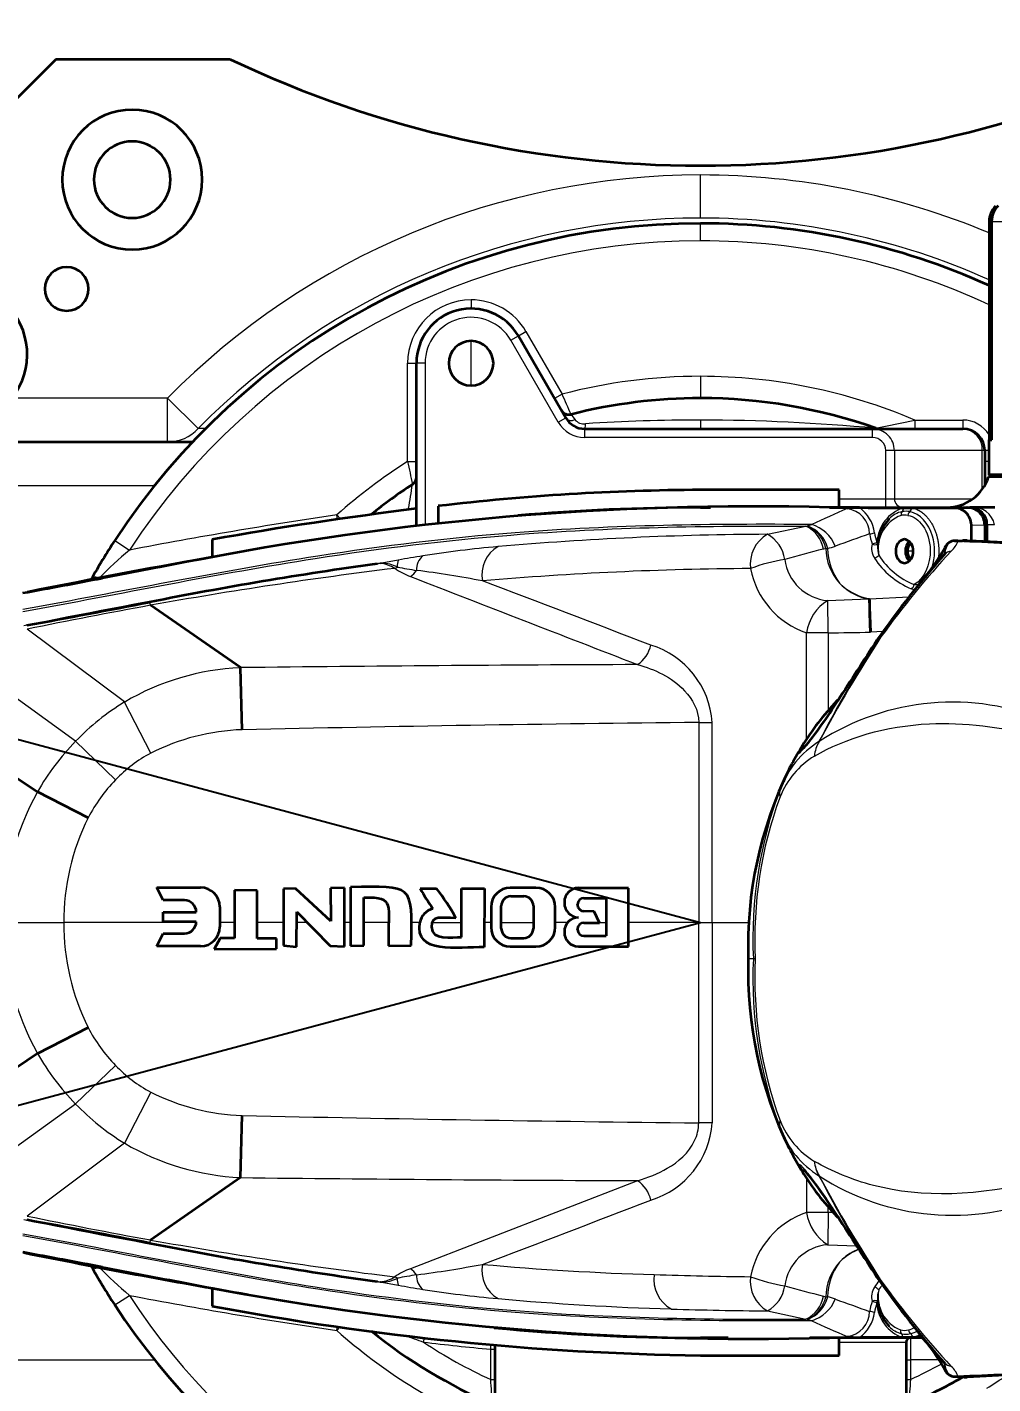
# Model space of a CAD drawing. Header units: millimetres. Extents: x 116 to 5831, y 100 to 4110.
# Drawn here: x 4116.1 to 4337, y 2664.2 to 2974.6 of the extents above; entities that cross this region are included whole.
import ezdxf

# ---------------------------------------------------------------- set-up
doc = ezdxf.new("R2010")
doc.units = ezdxf.units.MM
doc.header["$MEASUREMENT"] = 0
doc.layers.get('0').update_dxf_attribs({"lineweight": 18})
doc.layers.add('图层0000', color=7, linetype='Continuous', lineweight=25)
doc.layers.add('图层1', color=7, linetype='Continuous', lineweight=35)
doc.dimstyles.new('线性样式 (GB)', dxfattribs={"dimtxt": 2, "dimasz": 2, "dimexe": 1, "dimexo": 0.5, "dimgap": 0.5, "dimtad": 1, "dimdsep": 46, "dimcen": -2.127267, "dimclrd": 7, "dimclre": 7, "dimclrt": 7, "dimadec": 0, "dimazin": 0, "dimtfac": 0.7, "dimtmove": 0, "dimatfit": 1, "dimfxl": 1, "dimfrac": 2, "dimtolj": 1, "dimtzin": 0, "dimlwd": 18, "dimlwe": 18, "dimarcsym": 0})

# ---------------------------------------------------------------- blocks, each defined once
blk = doc.blocks.new('DimBlk384')
at = {"layer": '图层0000', "color": 7, "linetype": 'Continuous', "lineweight": 18}
blk.add_line((5632, 3205.78), (5262.48, 3087.46), dxfattribs=at)
at = {"layer": '图层0000', "color": 7, "linetype": 'Continuous', "lineweight": -3}
blk.add_solid([(5635.27, 3195.57), (5670.09, 3217.98), (5628.73, 3215.99)], dxfattribs=at)
at = {"layer": '图层0000', "color": 7, "linetype": 'Continuous', "lineweight": 18, "char_height": 40, "attachment_point": 8, "line_spacing_factor": 1.2}
for s, insert in [('\\T1.375000;\\W1;\\FSimSun|b0|i0;R', (5060.25, 3029.73)), ('\\T1.500000;\\W1;\\FSimSun|b0|i0;1470', (5168.06, 3029.43))]:
    blk.add_mtext(s, dxfattribs=dict(at, insert=insert))
blk = doc.blocks.new('DimBlk385')
at = {"layer": '图层0000', "color": 7, "linetype": 'Continuous', "lineweight": 18}
blk.add_line((4405.63, 3088.81), (4394.6, 3062.85), dxfattribs=at)
at = {"layer": '图层0000', "color": 7, "linetype": 'Continuous', "lineweight": -3}
blk.add_solid([(4415.49, 3084.62), (4421.26, 3125.63), (4395.76, 3093)], dxfattribs=at)
at = {"layer": '图层0000', "color": 7, "linetype": 'Continuous', "lineweight": 18, "char_height": 40, "attachment_point": 8, "line_spacing_factor": 1.2}
for s, insert in [('\\T1.375000;\\W1;\\FSimSun|b0|i0;R', (4312.99, 3002.85)), ('\\T1.515625;\\W1;\\FSimSun|b0|i0;387', (4401.01, 3002.55))]:
    blk.add_mtext(s, dxfattribs=dict(at, insert=insert))
blk = doc.blocks.new('*D12')
at = {"layer": 'Defpoints', "color": 0}
for p in [(3795.88, 2896.76), (3651.25, 2823.83), (4270.11, 2769.69), (4270.11, 2769.69), (3795.88, 2642.62)]:
    blk.add_point(p, dxfattribs=at)
at = {"layer": '图层0000', "color": 7, "linetype": 'Continuous', "lineweight": 18}
for p, q in [((3786.23, 2899.35), (3650.74, 2935.65)), ((3786.23, 2640.03), (3650.74, 2603.73))]:
    blk.add_line(p, q, dxfattribs=at)
for start, end in [(168.68984, 174.0432), (185.9568, 191.31016)]:
    blk.add_arc((4270.11, 2769.69), 621.23, start, end, dxfattribs=at)
at = {"layer": '图层0000', "color": 7}
for points in [[(3667.44, 2890.01), (3654.46, 2893.04), (3670.06, 2930.48)], [(3654.46, 2646.34), (3667.44, 2649.37), (3670.06, 2608.91)]]:
    blk.add_solid(points, dxfattribs=at)
at = {"layer": '图层0000', "color": 7, "lineweight": -3, "insert": (3648.89, 2769.69), "char_height": 40, "attachment_point": 5, "rotation": 90}
blk.add_mtext('\\T1.25;\\W1;\\FSimSun;\\A1;30%%d', dxfattribs=at)
blk = doc.blocks.new('ViewBlk17')
at = {"layer": '图层0000', "linetype": 'Continuous', "lineweight": -3}
h = blk.add_hatch(dxfattribs=at)
h.set_pattern_fill('ANSI31', color=256, scale=63.5, style=0, pattern_type=2)
h.set_pattern_definition([(45, (0, 0), (-44.9013, 44.9013), [])])
edge = h.paths.add_edge_path(flags=16)
edge.add_arc((4270.11, 2769.69), 1470, 331.9791, 388.0209)
edge.add_spline(control_points=[(5567.8, 3460.29), (4860.44, 3434.66), (4133.05, 3900.34), (3795.88, 2896.76)], knot_values=[0, 0, 0, 0, 1, 1, 1, 1], degree=3, periodic=0)
edge.add_line((3795.88, 2896.76), (3896.59, 2869.78))
edge.add_arc((4270.11, 2769.69), 386.7, 195, 525)
edge.add_line((3896.59, 2669.6), (3795.88, 2642.62))
edge.add_spline(control_points=[(3795.88, 2642.62), (4133.05, 1639.04), (4860.44, 2104.72), (5567.8, 2079.09)], knot_values=[0, 0, 0, 0, 1, 1, 1, 1], degree=3, periodic=0)
at = {"layer": '图层0000', "color": 251, "linetype": 'Continuous', "lineweight": 18}
for p, q in [((4270.11, 2930.9), (4270.11, 2940.75)), ((4336.67, 2930.12), (4336.11, 2930.12)), ((4336.67, 2930.12), (4336.7, 2930.12)), ((4336.7, 2880.19), (4336.7, 2930.12)), ((4336.7, 2930.12), (4429.08, 2930.12)), ((4270.11, 2925.69), (4270.11, 2929.69)), ((4217.61, 2912.19), (4217.61, 2910.19)), ((4217.61, 2897.69), (4217.61, 2902.79)), ((4226.71, 2902.94), (4228.44, 2903.94)), ((4237.53, 2884.19), (4226.71, 2902.94)), ((4228.44, 2903.94), (4230.17, 2904.94)), ((4230.17, 2904.94), (4238.44, 2890.61)), ((4203.11, 2875.22), (4203.11, 2897.69)), ((4203.11, 2897.69), (4205.11, 2897.69)), ((4207.11, 2897.69), (4205.11, 2897.69)), ((4207.11, 2897.69), (4207.11, 2860.77)), ((4217.61, 2892.59), (4217.61, 2897.69)), ((4270.11, 2894.69), (4270.11, 2889.69)), ((4238.44, 2890.61), (4236.71, 2889.61)), ((4148.21, 2889.69), (4112.6, 2889.69)), ((4148.21, 2889.69), (4155.23, 2882.78)), ((4148.21, 2879.69), (4148.21, 2889.69)), ((4237.53, 2884.19), (4239.27, 2885.19)), ((4240.49, 2885.98), (4241.35, 2884.78)), ((4270.11, 2884.69), (4270.11, 2882.69)), ((4319.1, 2884.69), (4330.11, 2884.69)), ((4319.1, 2884.69), (4319.1, 2882.69)), ((4330.11, 2884.69), (4330.11, 2882.69)), ((4156.88, 2882.73), (4155.23, 2882.78)), ((4243.6, 2880.69), (4243.6, 2882.69)), ((4309.44, 2880.69), (4243.6, 2880.69)), ((4309.44, 2880.69), (4309.44, 2882.69)), ((4312.46, 2866.69), (4312.46, 2877.69)), ((4314.45, 2877.69), (4312.46, 2877.69)), ((4314.45, 2877.69), (4314.45, 2866.69)), ((4334.53, 2877.69), (4314.45, 2877.69)), ((4334.53, 2868.82), (4334.53, 2877.69)), ((4335.11, 2877.69), (4334.53, 2877.69)), ((4336.11, 2877.69), (4335.11, 2877.69)), ((4203.11, 2875.22), (4205.11, 2875.22)), ((4336.11, 2875.22), (4335.11, 2875.22)), ((4336.49, 2872.19), (4336.46, 2872.08)), ((3984.61, 2869.69), (4145.21, 2869.69)), ((4301.63, 2864.69), (4301.63, 2868.69)), ((4301.8, 2866.69), (4312.46, 2866.69)), ((4312.46, 2866.69), (4314.45, 2866.69)), ((4312.46, 2864.69), (4312.46, 2866.69)), ((4314.45, 2866.69), (4332.43, 2866.69)), ((4186.94, 2863), (4187.73, 2862.1)), ((4187.08, 2862.01), (4186.94, 2863)), ((4202.48, 2864.1), (4203.32, 2864.41)), ((4203.33, 2864.21), (4203.32, 2864.41)), ((4270.09, 2864.66), (4270.11, 2864.69)), ((4331.68, 2864.61), (4331.74, 2864.69)), ((4285.39, 2858.55), (4294.18, 2860.43)), ((4294.18, 2860.43), (4294.51, 2860.49)), ((4332.04, 2860.66), (4335.11, 2860.69)), ((4335.61, 2860.69), (4335.11, 2860.69)), ((4337.35, 2860.69), (4335.61, 2860.69)), ((4136.12, 2857.13), (4139.47, 2854.95)), ((4329.98, 2857.06), (4328.27, 2857.06)), ((4200.98, 2852.66), (4197.2, 2851.96)), ((4298.74, 2855.31), (4298.22, 2855.17)), ((4298.74, 2855.31), (4299.18, 2855.31)), ((4318.71, 2854.69), (4317.44, 2854.69)), ((4302.5, 2846.79), (4302.53, 2846.8)), ((4299.2, 2843.4), (4308.54, 2843.78)), ((4299.26, 2836.02), (4299.2, 2843.4)), ((4308.78, 2843.76), (4317.8, 2844.25)), ((4138.38, 2820.19), (4116.08, 2836.85)), ((4294.33, 2811.74), (4294.33, 2836.02)), ((4299.26, 2836.02), (4294.33, 2836.02)), ((4299.26, 2836.02), (4299.26, 2818.17)), ((4311.84, 2836.29), (4308.95, 2836.17)), ((4127.17, 2811.2), (4103.45, 2828.26)), ((4144.38, 2808.47), (4138.38, 2820.18)), ((4269.69, 2815.52), (4272.77, 2815.52)), ((4269.69, 2815.52), (4269.69, 2769.71)), ((4272.77, 2769.71), (4272.77, 2815.52)), ((4127.17, 2811.2), (4136.3, 2802.35)), ((4110.73, 2769.71), (4124.44, 2769.71)), ((4154.75, 2769.71), (4124.44, 2769.71)), ((4163.49, 2769.71), (4160.15, 2769.71)), ((4174.74, 2769.71), (4168.69, 2769.71)), ((4180.15, 2769.71), (4177.73, 2769.71)), ((4190.03, 2769.71), (4188.63, 2769.71)), ((4198.77, 2769.71), (4193.07, 2769.71)), ((4205.92, 2769.71), (4204, 2769.71)), ((4208.69, 2769.71), (4215.4, 2769.71)), ((4222.18, 2769.71), (4220.65, 2769.71)), ((4224.53, 2769.71), (4231.88, 2769.71)), ((4239.68, 2769.71), (4236.86, 2769.71)), ((4247, 2769.71), (4248.54, 2769.71)), ((4269.69, 2769.71), (4253.6, 2769.71)), ((4269.69, 2723.9), (4269.69, 2769.71)), ((4269.69, 2769.71), (4272.77, 2769.71)), ((4272.77, 2769.71), (4281.18, 2769.71)), ((4272.77, 2769.71), (4272.77, 2723.9)), ((4282.18, 2761.46), (4281.02, 2761.46)), ((4282.62, 2761.46), (4282.18, 2761.46)), ((4127.17, 2728.22), (4136.3, 2737.06)), ((4144.38, 2730.95), (4138.38, 2719.24)), ((4103.45, 2711.16), (4127.17, 2728.22)), ((4272.77, 2723.9), (4269.69, 2723.9)), ((4138.38, 2719.23), (4116.08, 2702.57)), ((4255.69, 2710.67), (4203.78, 2690.53)), ((4294.33, 2711.17), (4294.33, 2703.4)), ((4299.26, 2703.4), (4299.26, 2704.74)), ((4299.26, 2703.4), (4294.33, 2703.4)), ((4299.26, 2703.4), (4299.2, 2696.02)), ((4300.47, 2703.38), (4299.26, 2703.4)), ((4299.2, 2696.02), (4305.8, 2695.75)), ((4302.53, 2692.62), (4302.5, 2692.63)), ((4197.2, 2687.46), (4200.98, 2686.75)), ((4136.12, 2682.25), (4139.47, 2684.43)), ((4298.22, 2684.25), (4298.74, 2684.11)), ((4298.74, 2684.11), (4299.18, 2684.11)), ((4285.39, 2680.87), (4294.18, 2678.99)), ((4294.51, 2678.93), (4294.18, 2678.99)), ((4186.94, 2676.38), (4187.08, 2677.37)), ((4187.73, 2677.28), (4186.94, 2676.38)), ((4206.82, 2674.74), (4206.71, 2673.75)), ((4222.11, 2672.09), (4222.13, 2673.1)), ((4270.11, 2674.69), (4270.07, 2674.76)), ((4301.63, 2670.69), (4301.63, 2674.69)), ((4317.11, 2673.69), (4301.8, 2673.69)), ((4318.11, 2674.69), (4318.11, 2669.69)), ((3984.61, 2669.69), (4145.21, 2669.69)), ((4222.11, 2665.19), (4222.11, 2672.09)), ((4222.11, 2672.09), (4223.11, 2672.09)), ((4317.11, 2669.69), (4318.11, 2669.69)), ((4324.7, 2669.69), (4318.11, 2669.69)), ((4318.11, 2669.69), (4318.11, 2665.19)), ((4222.11, 2665.19), (4223.11, 2665.19)), ((4317.11, 2665.19), (4318.11, 2665.19)), ((4329.87, 2665.86), (4328.27, 2665.86))]:
    blk.add_line(p, q, dxfattribs=at)
at = {"layer": '图层0000', "color": 7}
blk.add_arc((4270.11, 2769.69), 386.7, 195, 165, dxfattribs=at)
at = {"layer": '图层0000', "color": 251, "linetype": 'Continuous', "lineweight": 18}
for centre, radius, start, end in [((4270.11, 2769.69), 171.06, 90, 135.4515), ((4270.11, 2769.69), 171.06, 67.3046, 90), ((4341.72, 2930.12), 5.01, 135.2011, 180.0276), ((4270.11, 2769.69), 161.21, 90, 135.4515), ((4270.11, 2769.69), 161.21, 65.8322, 90), ((4270.11, 2769.69), 156, 90, 146.8708), ((4270.11, 2769.69), 156, 64.971, 90), ((4217.61, 2897.69), 14.5, 90, 180), ((4217.61, 2897.69), 14.5, 30, 90), ((4217.61, 2897.69), 10.5, 30, 180), ((4270.11, 2769.69), 125, 90, 104.6765), ((4270.11, 2769.69), 125, 66.9261, 90), ((3347.91, 2493.85), 974.92, 23.71682, 24.01465), ((4243.6, 2887.69), 7, 210, 270), ((4240.55, 2886.23), 1.65, 218.8529, 298.9366), ((4243.43, 2886.58), 2.75, 220.7968, 277.4222), ((4241.44, 2883.65), 2.36, 336.0739, 4.9558), ((4270.38, 2463.5), 421.19, 90.0364, 93.6199), ((4269.15, 2437.53), 447.16, 84.7355, 89.8762), ((4185.28, 3496.29), 626.07, 281.50769, 282.34266), ((4330.11, 2877.69), 7, 31.0027, 90), ((4148.18, 2889.27), 9.58, 270.1613, 317.3355), ((4309.44, 2877.69), 5, 0.0236, 90.0249), ((4309.45, 2877.68), 3.01, 0.1357, 90.1254), ((4329.81, 2877.97), 4.73, 356.5718, 86.3387), ((4270.11, 2769.69), 125, 122.4118, 131.7149), ((4744.03, 2985.8), 552.11, 191.5544, 192.1103), ((3592.08, 2965.1), 619.48, 350.64633, 351.16722), ((4316.44, 2866.69), 2, 179.8643, 269.8636), ((4357.84, 1711.37), 1164.24, 98.44113, 100.81043), ((4203.73, 2867.54), 3.15, 262.6347, 296.0903), ((5071.35, 1142.52), 1885.3, 114.03033, 114.29949), ((4302.86, 2858.58), 5.89, 0.6282, 82.6317), ((4301.57, 2857.83), 8.39, 7.2026, 54.3529), ((4319.17, 2856.29), 8.73, 107.7902, 176.8882), ((4318.86, 2855.28), 8.13, 110.8326, 190.9371), ((4317.38, 2858.19), 5.67, 101.7007, 136.9734), ((4316.98, 2863.04), 1.02, 136.6126, 188.7486), ((4316.74, 2858.6), 4.36, 79.4121, 100.3162), ((4315.49, 2864.45), 1.02, 316.6126, 8.7486), ((4317.09, 2859.07), 4.75, 79.2649, 100.4633), ((4318.78, 2862.8), 1.24, 130.3466, 176.0652), ((4317.18, 2864.68), 1.24, 310.3466, 356.0652), ((4332.46, 2859.72), 4.99, 11.1616, 95.8268), ((4291.13, 2853.91), 7.2, 10.0738, 64.8938), ((4292.94, 2867.6), 7.29, 282.4519, 290.9028), ((4291.43, 2853.66), 7.49, 12.6964, 65.7458), ((4291.99, 2853.53), 7.41, 13.9451, 70.1075), ((4292.97, 2852.59), 8.6, 22.2431, 72.6651), ((4308.32, 2863.64), 5.01, 274.9225, 288.3916), ((4324.85, 2861.6), 15.2, 190.2823, 198.5673), ((4248.62, 2584.02), 272.85, 95.2221, 98.8662), ((4227.5, 2849.3), 7.43, 119.938, 190.9495), ((4288.8, 2107.61), 750.95, 90.26083, 94.96657), ((4289.42, 2851.7), 7.95, 120.5393, 187.1039), ((4281.64, 2851.69), 7.81, 8.2294, 61.3611), ((4295.35, 2871.16), 16.3, 283.5867, 290.0507), ((4860.05, 1311.58), 1642.36, 109.61359, 109.90322), ((4325.07, 2861.73), 16.61, 190.7012, 198.8963), ((4313.35, 2855.36), 4.12, 165.9616, 212.7996), ((4308.88, 2859.29), 2.98, 279.1051, 301.6746), ((4310.01, 2857.34), 1.18, 236.3543, 302.3227), ((4310.16, 2855.66), 1.14, 62.2485, 75.2497), ((4315.98, 2855.5), 5.4, 174.6511, 199.0124), ((4331.08, 2853.51), 5.18, 142.3925, 173.9031), ((4323.38, 2859.05), 5.95, 313.2565, 340.1721), ((4308.52, 2244.14), 613.42, 87.34295, 87.89036), ((4228.33, 2751.7), 136.22, 130.7161, 134.6947), ((4203.74, 2851.46), 3.01, 156.5506, 187.6366), ((4238.36, 2647.87), 208.18, 98.7819, 100.343), ((4209.27, 2850.48), 4.13, 130.7829, 182.6316), ((4295.6, 2813.77), 39.53, 99.0567, 110.8335), ((4423.44, 2368.46), 502.56, 104.4283, 105.4722), ((4300.08, 2854.16), 10.8, 187.1752, 265.3227), ((4310.61, 2855.46), 11.87, 180.7071, 222.7513), ((4312.84, 2855.6), 13.67, 181.2011, 216.8539), ((4309.36, 2855.06), 2.01, 285.3343, 318.8283), ((4325.51, 2863.28), 18.64, 213.0218, 247.0945), ((4325.76, 2863.48), 17.79, 213.1677, 247.5507), ((4477.25, 2715.72), 204.35, 137.1432, 144.2683), ((4329.78, 2854.67), 3.9, 167.3433, 189.0037), ((4327.7, 2852.22), 2.51, 95.6701, 136.8655), ((4286.2, 2860.6), 40.26, 350.5272, 350.6515), ((4324.06, 2853.56), 1.93, 13.2407, 14.9054), ((4423.82, 1321.57), 1547.11, 98.45122, 101.5011), ((4330.96, 1795.98), 1062.86, 97.06884, 100.11514), ((4197.48, 2842.77), 9.14, 93.7874, 98.5586), ((4195.86, 2853.68), 1.88, 277.6832, 287.9151), ((4197.4, 2845.82), 6.14, 91.8724, 99.0127), ((4196.19, 2856.26), 4.42, 278.8862, 283.2773), ((4196.13, 2844.38), 7.55, 57.7261, 84.3744), ((4197.12, 2844.14), 7.82, 62.3027, 89.4184), ((4198, 2855.78), 5.46, 293.2812, 300.2733), ((4208.57, 2862.52), 14.45, 234.419, 250.6316), ((4222.71, 2962.79), 113.86, 258.8856, 261.1279), ((4200.44, 2853.49), 5.69, 305.9197, 325.7769), ((4170.43, 2584.34), 268.21, 79.3037, 82.5623), ((4286.28, 2081.4), 769.33, 90.35317, 94.92679), ((4300.59, 2854.39), 19.41, 190.9252, 251.1721), ((4131.63, 2847.71), 1.04, 74.7125, 153.4091), ((4130.49, 2850.3), 2.12, 281.3812, 311.8116), ((4132.47, 2849.48), 0.945, 233.238, 273.3142), ((-233.19, -8894.71), 12558.71, 69.042701, 69.230698), ((4309.32, 2854.1), 9.99, 222.1163, 227.0157), ((4310.61, 2855.48), 11.88, 226.9844, 259.9484), ((4310.96, 2856.4), 12.78, 228.6774, 259.3898), ((4317.72, 2847.27), 1.27, 295.11, 349.3394), ((4318.99, 2854.54), 7.51, 269.8614, 278.1354), ((4304.64, 2834.51), 10.42, 121.4487, 171.6272), ((4307.01, 2845.75), 2.5, 307.7736, 309.9831), ((4308.56, 2843.37), 0.412, 72.5432, 93.2723), ((4308.6, 2843.58), 0.258, 44.821, 87.2317), ((4308.49, 2852.19), 8.43, 271.3293, 272.0077), ((4320.31, 2850.76), 5.07, 246.2036, 255.7567), ((4390.93, 1495.05), 1369.65, 100.37377, 101.57612), ((4141.51, 2841.87), 2.82, 9.151, 24.1978), ((4593.72, 2656.65), 334.36, 147.8738, 152.484), ((4598.33, 2649.02), 341.99, 147.0446, 151.6998), ((4294.29, 3463.77), 627.77, 270.45342, 271.33854), ((6147.15, 1642.74), 2189.36, 147.02157, 147.45003), ((4311.57, 2833.53), 1.38, 137.8126, 146.7812), ((4311.91, 2833.42), 1.73, 108.3047, 143.6171), ((4312.29, 2832.94), 2.31, 113.3772, 138.9195), ((4251.93, 2834.56), 6.92, 302.9181, 348.8015), ((4252.87, 2814.14), 19.94, 3.9477, 72.9738), ((4167.45, 2770.67), 57.41, 92.5576, 120.4135), ((4304.16, -9384.53), 12213.37, 90.227422, 90.653493), ((4168.6, 2771.02), 57.72, 121.5804, 135.872), ((4327.75, 2763.85), 56.3, 67.2697, 122.8389), ((4302.27, 2819.96), 0.933, 128.5938, 147.0158), ((4369.25, -6660.29), 9476.33, 90.601979, 91.233305), ((4166.89, 2764.29), 49.58, 91.853, 116.9977), ((4168.28, 2771.08), 57.44, 135.7004, 150.1998), ((4308.67, 2792.67), 21.74, 121.9432, 159.3601), ((4303.58, 2804.47), 11.69, 147.4658, 158.1609), ((4296.91, 2806.24), 4.92, 119.105, 148.3733), ((4304.72, 2806.89), 8.63, 150.4754, 173.8079), ((4304.55, 2807.01), 8.44, 150.8866, 174.4791), ((4298.39, 2809.45), 2.07, 124.55, 126.1355), ((4298.08, 2809.71), 1.68, 121.1101, 122.8406), ((4158.52, 2781.35), 30.58, 117.5412, 136.6262), ((4306.44, 2791.17), 19.58, 121.724, 158.0437), ((4162.53, 2776.71), 36.68, 135.6591, 152.4353), ((4379.95, 2765.92), 97.87, 159.4135, 182.6123), ((4290.97, 2799.34), 2.82, 159.4945, 197.5805), ((4171.81, 2769.94), 61.08, 150.9077, 180.2124), ((4377.09, 2765.97), 94.58, 159.8896, 182.7353), ((4178.08, 2769.89), 53.64, 153.6566, 180.188), ((4171.81, 2769.48), 61.08, 179.7875, 209.0924), ((4178.08, 2769.53), 53.64, 179.812, 206.3434), ((4379.95, 2757), 97.87, 177.3877, 200.5865), ((4377.1, 2756.94), 94.58, 177.2639, 200.11), ((4162.53, 2762.7), 36.69, 207.5647, 224.341), ((4168.28, 2768.33), 57.44, 209.8002, 224.2996), ((4158.52, 2758.06), 30.58, 223.3739, 242.4589), ((4166.89, 2775.13), 49.58, 243.0023, 268.147), ((4168.6, 2768.4), 57.72, 224.128, 238.4196), ((4369.25, 12199.71), 9476.33, 268.766698, 269.398024), ((4252.87, 2725.28), 19.94, 287.0255, 356.053), ((4290.97, 2723.57), 2.82, 162.4195, 200.5055), ((4306.44, 2731.74), 19.58, 201.9573, 238.275), ((4308.68, 2730.25), 21.75, 200.6454, 238.0512), ((4167.45, 2768.75), 57.41, 239.5865, 267.4424), ((4303.58, 2718.44), 11.7, 201.8394, 212.5349), ((4296.91, 2716.67), 4.92, 211.6271, 240.8946), ((4304.72, 2716.02), 8.63, 186.1921, 209.5246), ((4304.55, 2715.9), 8.44, 185.5209, 209.1134), ((4304.16, 14923.95), 12213.37, 269.346511, 269.772582), ((4251.93, 2704.86), 6.92, 11.1985, 57.0819), ((4298.08, 2713.21), 1.68, 237.1594, 238.8899), ((4593.72, 2866.26), 334.36, 207.516, 212.1262), ((4298.39, 2713.46), 2.07, 233.8645, 235.45), ((4327.75, 2759.06), 56.3, 237.1611, 292.7304), ((4598.33, 2873.89), 341.99, 208.3002, 212.9554), ((-233.19, 14434.12), 12558.71, 290.769309, 290.957306), ((4423.82, 4217.84), 1547.11, 258.49891, 261.54879), ((4390.93, 4044.37), 1369.65, 258.42388, 259.62624), ((4300.59, 2685.02), 19.41, 108.8295, 169.0732), ((4304.64, 2704.91), 10.42, 188.3728, 238.5513), ((4302.27, 2702.95), 0.933, 213.0008, 231.4059), ((6147.15, 3880.17), 2189.36, 212.54997, 212.97843), ((4141.51, 2697.54), 2.82, 335.8022, 350.849), ((4330.96, 3743.44), 1062.86, 259.88487, 262.93117), ((4300.08, 2685.26), 10.8, 94.6783, 172.8238), ((4309.86, 2685.05), 10.56, 109.7539, 134.1549), ((4310.28, 2684.07), 11.54, 109.9954, 132.2294), ((4131.63, 2691.67), 1.04, 206.5884, 285.2877), ((4130.49, 2689.08), 2.12, 48.1884, 78.6188), ((4170.43, 2955.08), 268.21, 277.4378, 280.6963), ((4227.5, 2690.12), 7.43, 169.0505, 240.062), ((4279.06, 3346.16), 657.27, 264.86278, 268.29581), ((4310.61, 2683.96), 11.87, 137.2457, 179.2958), ((4312.84, 2683.82), 13.67, 143.1445, 178.8005), ((4309.32, 2685.32), 9.99, 132.9843, 137.8837), ((4132.47, 2689.9), 0.946, 86.7044, 126.7583), ((4228.33, 2787.68), 136.22, 225.3053, 229.2839), ((4196.13, 2695.04), 7.55, 275.624, 302.2757), ((4197.12, 2695.27), 7.82, 270.5815, 297.6974), ((4208.57, 2676.9), 14.46, 109.3698, 125.5792), ((4198, 2683.64), 5.46, 59.7267, 66.7188), ((4203.74, 2687.95), 3.01, 172.3634, 203.4494), ((4222.71, 2576.63), 113.86, 98.8721, 101.1145), ((4200.43, 2685.91), 5.71, 34.2586, 54.044), ((4209.27, 2688.94), 4.13, 177.3833, 229.2025), ((4267.18, 2688.07), 7.75, 171.7742, 240.5591), ((4297.34, 3923.41), 1234.81, 268.24457, 269.26674), ((4289.42, 2687.72), 7.95, 172.8961, 239.4607), ((4295.6, 2725.65), 39.53, 249.1665, 260.9433), ((4311.57, 2689.38), 1.38, 213.2172, 222.1874), ((4311.91, 2689.49), 1.73, 216.3829, 251.6954), ((4312.29, 2689.97), 2.31, 221.0805, 246.6228), ((4197.47, 2696.59), 9.08, 261.4251, 266.229), ((4195.86, 2685.74), 1.88, 72.0849, 82.3168), ((4197.4, 2693.59), 6.14, 260.9843, 268.1306), ((4196.19, 2683.16), 4.42, 76.7221, 81.1134), ((4238.36, 2891.55), 208.18, 259.657, 261.2182), ((4248.62, 2955.4), 272.85, 261.1339, 264.7779), ((4281.64, 2687.73), 7.81, 298.6389, 351.7706), ((4423.44, 3170.96), 502.56, 254.5278, 255.5717), ((4313.38, 2684.05), 4.15, 147.1644, 193.8978), ((4323.02, 2678.2), 15.43, 141.3481, 148.3302), ((4309.36, 2684.36), 2.01, 41.1377, 74.6526), ((4316.02, 2683.9), 5.45, 160.892, 185.2362), ((4318.96, 2684.13), 8.24, 169.16, 247.5166), ((4323.02, 2678.21), 14.26, 142.6871, 148.3959), ((4477.25, 2807.19), 204.35, 215.7317, 222.8568), ((4357.84, 3828.01), 1164.24, 259.18957, 261.55887), ((4270.11, 2769.69), 156, 213.1292, 260.9782), ((4282.39, 3332.37), 651.32, 264.8385, 268.3273), ((4291.13, 2685.51), 7.2, 295.1062, 349.9262), ((4291.99, 2685.89), 7.41, 289.8925, 346.0549), ((4291.43, 2685.75), 7.49, 294.2542, 347.3036), ((4292.97, 2686.83), 8.6, 287.3349, 337.7569), ((4295.35, 2668.26), 16.3, 69.9493, 76.4133), ((4860.05, 4227.83), 1642.36, 250.09678, 250.38641), ((4325.08, 2677.68), 16.62, 161.1518, 169.2978), ((4310, 2682.06), 1.18, 57.703, 123.5231), ((4308.88, 2680.11), 2.98, 58.4006, 80.9202), ((4324.86, 2677.82), 15.21, 161.4816, 169.7165), ((4310.15, 2683.76), 1.16, 284.5672, 297.398), ((4319.27, 2683.15), 8.85, 183.2801, 250.4704), ((4297.66, 3824.35), 1143.55, 268.28194, 269.38502), ((4292.94, 2671.81), 7.29, 69.0972, 77.5481), ((4302.86, 2680.83), 5.89, 277.3661, 359.3741), ((4301.57, 2681.58), 8.39, 305.6471, 352.7974), ((4308.32, 2675.78), 5.01, 71.6084, 85.0775), ((4270.11, 2769.69), 125, 228.2851, 247.4183), ((5071.35, 4396.9), 1885.3, 245.70051, 245.96967), ((4317.42, 2681.24), 5.73, 223.1559, 256.3535), ((4316.8, 2676.35), 1, 170.0023, 222.8252), ((4316.74, 2680.84), 4.41, 257.8221, 282.4493), ((4317.09, 2680.34), 4.78, 257.5747, 282.6967), ((4315.33, 2674.99), 1, 350.0023, 42.8252), ((4316.63, 2681.12), 4.72, 283.0715, 300.951), ((4318.95, 2676.64), 1.26, 185.1415, 230.2923), ((4316.96, 2680.76), 5.22, 283.0832, 301.3253), ((4317.34, 2674.71), 1.26, 5.1415, 50.2923), ((4295.14, 2925.16), 266.51, 249.6545, 250.6193), ((4270.11, 2769.69), 115, 236.5382, 245.33), ((4283.64, 3316.48), 647.32, 263.1741, 264.54587), ((4317.3, 2680.38), 5.71, 283.0776, 301.146), ((4270.11, 2769.69), 115, 294.67, 298.6587), ((4327.7, 2670.7), 2.51, 223.1337, 264.3299), ((4329.78, 2668.24), 3.9, 170.9963, 192.6567), ((4286.15, 2662.31), 40.31, 9.3484, 9.4727), ((4324.06, 2669.35), 1.93, 345.0946, 346.7593), ((4331.08, 2669.4), 5.18, 186.0969, 217.6075), ((4323.38, 2663.86), 5.95, 19.8276, 46.7438), ((3290.09, 2596.91), 934.52, 3.84222, 4.18951), ((5250.16, 2596.91), 934.54, 175.8105, 176.15778), ((4308.49, 3279.53), 614.2, 272.10942, 272.65691), ((4270.11, 2769.69), 125, 301.5701, 304.052)]:
    blk.add_arc(centre, radius, start, end, dxfattribs=at)
for points, knots in [([(4317.55, 2862.88), (4318.84, 2862.64), (4321.41, 2860.85), (4323.61, 2853.69), (4321.23, 2848.32), (4318.97, 2847.03)], [0, 0, 0, 0, 0.00541958, 0.01151661, 0.02167833, 0.02167833, 0.02167833, 0.02167833]), ([(4323.07, 2851), (4323.78, 2853.24), (4323.83, 2859.27), (4320.25, 2863.31), (4317.98, 2863.74)], [0.0048336, 0.0048336, 0.0048336, 0.0048336, 0.01218415, 0.02166071, 0.02166071, 0.02166071, 0.02166071]), ([(4295.54, 2860.8), (4272.92, 2860.95), (4235.19, 2860.46), (4174.96, 2853.17), (4137.66, 2845.41), (4115.12, 2841.34)], [0, 0, 0, 0, 0.0951245, 0.1585408, 0.2536653, 0.2536653, 0.2536653, 0.2536653]), ([(4115.12, 2840.88), (4137.39, 2844.93), (4174.44, 2852.61), (4234.16, 2859.94), (4271.68, 2860.54), (4294.18, 2860.43)], [0, 0, 0, 0, 0.0941444, 0.1569073, 0.2510517, 0.2510517, 0.2510517, 0.2510517]), ([(4255.69, 2828.75), (4259.6, 2827.63), (4265.83, 2824.95), (4269.7, 2818.36), (4269.69, 2815.52)], [0, 0, 0, 0, 0.01401701, 0.02242722, 0.02242722, 0.02242722, 0.02242722]), ([(4292.72, 2808.83), (4292.6, 2808.48), (4292.49, 2807.96), (4297.54, 2814.31), (4300.28, 2818.5), (4301.69, 2820.69)], [0, 0, 0, 0, 0.00723248, 0.01446495, 0.02314393, 0.02314393, 0.02314393, 0.02314393]), ([(4296.14, 2807.82), (4303.37, 2811.93), (4319.32, 2816.88), (4338.82, 2814.55), (4347.84, 2812.21)], [0, 0, 0, 0, 0.04644513, 0.08256911, 0.08256911, 0.08256911, 0.08256911]), ([(4255.69, 2710.67), (4258.04, 2711.34), (4262.97, 2713.28), (4268.47, 2717.83), (4269.69, 2722.48), (4269.69, 2723.9)], [0, 0, 0, 0, 0.00836423, 0.01812249, 0.0223046, 0.0223046, 0.0223046, 0.0223046]), ([(4292.72, 2714.09), (4292.59, 2714.46), (4292.5, 2714.92), (4297.11, 2709.24), (4299.93, 2704.96), (4301.69, 2702.22)], [0, 0, 0, 0, 0.0079879, 0.01234494, 0.02323754, 0.02323754, 0.02323754, 0.02323754]), ([(4347.84, 2710.7), (4333.66, 2707.02), (4314.74, 2706.6), (4300.16, 2712.81), (4296.14, 2715.09)], [0, 0, 0, 0, 0.05669958, 0.08247212, 0.08247212, 0.08247212, 0.08247212]), ([(4115.12, 2698.54), (4137.39, 2694.49), (4174.44, 2686.81), (4234.16, 2679.48), (4271.68, 2678.87), (4294.18, 2678.99)], [0, 0, 0, 0, 0.0941513, 0.1569188, 0.25107, 0.25107, 0.25107, 0.25107]), ([(4295.54, 2678.62), (4272.92, 2678.47), (4235.19, 2678.96), (4174.96, 2686.25), (4137.66, 2694.01), (4115.12, 2698.08)], [0, 0, 0, 0, 0.0951179, 0.1585298, 0.2536477, 0.2536477, 0.2536477, 0.2536477])]:
    blk.add_open_spline(points, degree=3, knots=knots, dxfattribs=at)
blk.add_rational_spline([(4318.41, 2864.6), (4323.22, 2863.68), (4324.39, 2857.09), (4324.76, 2855.01), (4324.48, 2852.89)], [1, 0.827428432732, 1, 0.938068977281, 0.920588516561], degree=2, knots=[0, 0, 0, 0.5, 0.5, 0.6794358, 0.6794358, 0.6794358], dxfattribs=at)
for points in [[(4203.78, 2848.88), (4221.03, 2842.17), (4238.35, 2835.47), (4255.69, 2828.75)], [(4301.9, 2847.4), (4301.9, 2847.4), (4301.89, 2847.4), (4301.89, 2847.4)], [(4138.38, 2719.24), (4138.38, 2719.24), (4138.38, 2719.23), (4138.38, 2719.23)], [(4301.89, 2692.02), (4301.89, 2692.02), (4301.9, 2692.02), (4301.9, 2692.02)]]:
    blk.add_open_spline(points, degree=3, dxfattribs=at)
at = {"layer": '图层1', "color": 7, "linetype": 'Continuous', "lineweight": 35}
for p, q in [((4122.61, 2967.19), (4072.61, 2917.19)), ((4162.61, 2967.19), (4122.61, 2967.19)), ((4336.11, 2930.12), (4336.11, 2880.19)), ((4336.67, 2930.12), (4336.67, 2880.19)), ((4228.44, 2903.94), (4239.27, 2885.19)), ((4205.11, 2860.53), (4205.11, 2897.69)), ((4243.6, 2882.69), (4309.44, 2882.69)), ((4309.44, 2882.69), (4330.11, 2882.69)), ((3984.61, 2879.69), (4153.93, 2879.69)), ((4335.11, 2877.69), (4335.11, 2869.73)), ((4336.11, 2880.19), (4336.7, 2880.19)), ((4336.11, 2872.19), (4336.11, 2880.19)), ((4336.61, 2872.19), (4335.98, 2871.71)), ((4362.71, 2871.71), (4335.98, 2871.71)), ((4363.07, 2872.19), (4336.11, 2872.19)), ((4301.63, 2868.69), (4270.11, 2868.69)), ((4301.8, 2868.69), (4301.63, 2868.69)), ((4301.8, 2864.69), (4301.8, 2868.69)), ((4210.1, 2865.02), (4210.1, 2861.1)), ((4270.11, 2864.69), (4272.38, 2864.69)), ((4299.59, 2864.7), (4307.02, 2864.65)), ((4306.46, 2864.65), (4299.59, 2864.7)), ((4301.29, 2864.69), (4331.74, 2864.69)), ((4309, 2864.64), (4306.46, 2864.65)), ((4316.5, 2864.6), (4318.41, 2864.6)), ((4329.41, 2864.63), (4327.96, 2864.62)), ((4331.01, 2864.65), (4329.41, 2864.63)), ((4331.74, 2864.69), (4331.95, 2864.69)), ((4337.38, 2864.69), (4331.95, 2864.69)), ((4332.04, 2857.11), (4332.04, 2860.66)), ((4335.11, 2860.69), (4335.11, 2856.98)), ((4335.61, 2860.69), (4335.61, 2856.96)), ((4158.43, 2857.39), (4158.43, 2853.32)), ((4328.21, 2857.06), (4330.03, 2857.06)), ((4328.98, 2857.03), (4328.27, 2857.06)), ((4331.1, 2857.14), (4331.03, 2857.14)), ((4331.1, 2857.14), (4342.69, 2856.53)), ((4325.97, 2855.52), (4325.95, 2855.48)), ((4320.35, 2847.56), (4319.95, 2846.95)), ((4308.68, 2843.76), (4308.95, 2836.17)), ((4164.87, 2828.05), (4144.3, 2842.32)), ((4165.29, 2813.84), (4164.88, 2828.02)), ((4096.47, 2814.36), (4118.43, 2799.63)), ((4290.71, 2805.47), (4290.95, 2805.94)), ((4291.19, 2806.38), (4291.21, 2806.42)), ((4290.36, 2804.8), (4290.53, 2805.13)), ((4290.54, 2805.15), (4290.71, 2805.47)), ((4130.01, 2793.69), (4118.44, 2799.63)), ((4145.71, 2777.75), (4155.74, 2777.75)), ((4147.18, 2774.81), (4145.71, 2777.75)), ((4163.51, 2777.14), (4163.48, 2766.17)), ((4168.69, 2777.06), (4163.51, 2777.14)), ((4168.69, 2766.08), (4168.69, 2777.06)), ((4174.75, 2777.41), (4174.74, 2764.46)), ((4177.43, 2777.55), (4174.75, 2777.41)), ((4185.52, 2770.06), (4177.43, 2777.55)), ((4188.65, 2777.66), (4185.49, 2777.59)), ((4185.49, 2777.59), (4185.52, 2770.06)), ((4188.63, 2764.23), (4188.65, 2777.66)), ((4190.05, 2777.85), (4190.02, 2764.43)), ((4193.06, 2764.48), (4193.08, 2775.49)), ((4205.96, 2777.55), (4209.69, 2777.54)), ((4215.39, 2766.42), (4215.41, 2777.5)), ((4215.41, 2777.5), (4220.67, 2777.54)), ((4220.67, 2777.54), (4220.64, 2764.09)), ((4232.46, 2777.69), (4226.59, 2777.69)), ((4226.74, 2775.74), (4229.67, 2775.74)), ((4253.61, 2777.63), (4242.18, 2777.63)), ((4243.41, 2775.33), (4248.54, 2775.33)), ((4248.54, 2775.33), (4248.54, 2766.68)), ((4253.6, 2770.9), (4253.61, 2777.63)), ((4152.09, 2774.81), (4147.18, 2774.81)), ((4147.18, 2772.13), (4154.76, 2772.13)), ((4147.18, 2769.92), (4147.18, 2772.13)), ((4160.15, 2773.34), (4160.15, 2768.71)), ((4177.72, 2764.18), (4177.73, 2772.16)), ((4177.73, 2772.16), (4185.37, 2764.41)), ((4222.18, 2773.28), (4222.18, 2768.64)), ((4224.53, 2768.39), (4224.53, 2773.53)), ((4231.88, 2773.53), (4231.88, 2768.39)), ((4236.86, 2768.64), (4236.86, 2773.28)), ((4238.95, 2774.4), (4238.95, 2774.23)), ((4241.96, 2773.8), (4241.96, 2773.88)), ((4245.76, 2772.24), (4243.41, 2772.3)), ((4247, 2769.7), (4245.76, 2772.24)), ((4154.76, 2769.92), (4147.18, 2769.92)), ((4243.41, 2769.7), (4247, 2769.7)), ((4253.61, 2764.26), (4253.6, 2770.9)), ((4145.71, 2764.31), (4147.18, 2767.24)), ((4147.18, 2767.24), (4152.09, 2767.24)), ((4160.2, 2766.19), (4158.84, 2763.65)), ((4163.48, 2766.17), (4160.2, 2766.19)), ((4173.14, 2766.07), (4168.69, 2766.08)), ((4173.15, 2763.74), (4173.14, 2766.07)), ((4226.74, 2766.19), (4229.67, 2766.19)), ((4238.95, 2767.67), (4238.95, 2767.49)), ((4241.96, 2768.13), (4241.96, 2768.21)), ((4243.41, 2766.68), (4248.54, 2766.68)), ((4155.74, 2764.31), (4145.71, 2764.31)), ((4158.84, 2763.65), (4173.15, 2763.74)), ((4174.74, 2764.46), (4177.72, 2764.18)), ((4185.37, 2764.41), (4188.63, 2764.23)), ((4190.02, 2764.43), (4193.06, 2764.48)), ((4198.76, 2764.42), (4203.91, 2764.47)), ((4226.59, 2764.23), (4232.46, 2764.23)), ((4242.18, 2764.26), (4253.61, 2764.26)), ((4118.44, 2739.79), (4130.01, 2745.73)), ((4118.43, 2739.78), (4096.47, 2725.06)), ((4164.88, 2711.39), (4165.29, 2725.57)), ((4290.37, 2718.1), (4290.49, 2717.87)), ((4290.55, 2717.74), (4290.69, 2717.47)), ((4290.69, 2717.47), (4290.84, 2717.18)), ((4290.84, 2717.18), (4290.95, 2716.98)), ((4290.95, 2716.98), (4291.06, 2716.77)), ((4291.15, 2716.62), (4291.17, 2716.58)), ((4291.17, 2716.58), (4291.29, 2716.36)), ((4164.87, 2711.37), (4144.3, 2697.1)), ((4158.43, 2686.06), (4158.43, 2681.99)), ((4320.35, 2675.35), (4319.95, 2675.97)), ((4223.11, 2640.69), (4223.11, 2673)), ((4276.41, 2674.69), (4270.11, 2674.69)), ((4320.85, 2674.69), (4295.12, 2674.69)), ((4307.02, 2674.77), (4299.59, 2674.72)), ((4299.59, 2674.72), (4306.46, 2674.76)), ((4301.8, 2670.69), (4301.8, 2674.69)), ((4306.46, 2674.76), (4309, 2674.78)), ((4318.59, 2674.82), (4316.32, 2674.81)), ((4317.11, 2673.69), (4317.11, 2640.69)), ((4318.59, 2674.82), (4320.74, 2674.82)), ((4270.11, 2670.69), (4301.63, 2670.69)), ((4301.63, 2670.69), (4301.8, 2670.69)), ((4325.97, 2667.39), (4325.95, 2667.44)), ((4328.21, 2665.85), (4329.87, 2665.85)), ((4328.27, 2665.86), (4328.98, 2665.88)), ((4331.03, 2665.74), (4331.1, 2665.74))]:
    blk.add_line(p, q, dxfattribs=at)
for centre, radius, start, end in [((4270.11, 3192.9), 250, 244.5324, 295.4676), ((4140.11, 2939.69), 16, 90, 270), ((4140.11, 2939.69), 16, 270, 90), ((4140.11, 2939.69), 8.75, 90, 270), ((4140.11, 2939.69), 8.75, 270, 90), ((4341.11, 2930.12), 5, 135, 180), ((4341.67, 2930.12), 5, 134.8385, 180), ((4270.11, 2769.69), 160, 90, 146.8708), ((4270.11, 2769.69), 160, 65.638, 90), ((4125.11, 2914.69), 5, 90, 270), ((4125.11, 2914.69), 5, 270, 90), ((4100.11, 2899.69), 16, 321.3178, 218.6822), ((4217.61, 2897.69), 12.5, 30, 180), ((4217.61, 2897.69), 5.1, 90, 270), ((4217.61, 2897.69), 5.1, 270, 90), ((4240, 2887.92), 2, 210, 284.29), ((4270.11, 2769.69), 120, 90, 104.29), ((4270.11, 2769.69), 120, 70.4968, 90), ((4243.6, 2887.69), 5, 210, 270), ((4310.85, 2884.69), 2, 250.4968, 270), ((4330.11, 2877.69), 5, 0, 90), ((4203.11, 2871.65), 2, 303.3108, 0), ((4326.43, 2874.69), 10, 270, 342.6574), ((4337.11, 2871.65), 2, 180, 216.0497), ((4270.11, 2769.69), 120, 123.3108, 128.8882), ((4272.22, 2341.74), 526.96, 90.2294, 96.7708), ((4282.29, 2196.28), 668.65, 88.51663, 101.22118), ((4317.22, 1963.41), 907.96, 97.09256, 100.0723), ((4271.08, 2373.28), 491.41, 90.1127, 94.9965), ((4306.89, 2841.73), 22.93, 91.0611, 98.2053), ((4319.26, 4273.31), 1408.71, 269.50211, 270.41312), ((4324.09, 5233.78), 2369.19, 269.63514, 269.81644), ((4320.78, 2855.18), 10.21, 137.615, 175.3498), ((4320.65, 3906.33), 1041.73, 269.87688, 270.40202), ((4328.04, 2860.62), 4, 0.5953, 91.1617), ((4331.11, 2860.65), 4, 0.602, 91.3901), ((4331.74, 2860.82), 3.87, 358.1063, 90.1195), ((4270.11, 2769.69), 160, 146.8708, 150.6223), ((4317.21, 2855.03), 2.46, 101.0076, 187.8487), ((4316.27, 2855.03), 2.46, 352.1513, 78.9924), ((4320.13, 2854.79), 3.16, 136.4606, 181.8837), ((4319.77, 2854.79), 2.34, 132.0481, 182.4204), ((4328.19, 2854.59), 2.41, 120.4825, 157.2659), ((4328.33, 2854.5), 2.56, 92.7372, 122.0952), ((4328.21, 2855.63), 1.43, 87.5198, 89.9856), ((4150.85, -1318.86), 4179.69, 86.35385, 87.55754), ((4330.88, 2853.07), 4.08, 87.8781, 102.6477), ((4291.87, 1760.07), 1097.65, 87.34625, 88.00988), ((4330.87, 2852.98), 4.16, 86.9365, 87.8916), ((4482.28, 1024.35), 1857.42, 99.95172, 101.36779), ((4491.55, 2707.66), 221.01, 138.5588, 144.9934), ((4317.21, 2854.35), 2.46, 172.1513, 258.9924), ((4316.27, 2854.35), 2.46, 281.0076, 7.8487), ((4320.13, 2854.59), 3.16, 178.1163, 223.5394), ((4319.77, 2854.59), 2.34, 177.5796, 227.9519), ((4290.07, 2874.91), 40.8, 317.9043, 331.5498), ((4323.1, 2856.51), 3.78, 317.0544, 326.3166), ((4968.3, -1480.96), 4409.29, 100.66657, 100.91693), ((4915.91, -1204.73), 4128.14, 100.66163, 100.91982), ((4324.88, 1930.29), 930.48, 97.95453, 101.20434), ((4331.51, 2839.52), 13.76, 133.5107, 144.2267), ((3810.14, 4523.17), 1705.52, 280.30081, 280.92035), ((3593.56, 5680.17), 2890.06, 280.41524, 280.98131), ((6303.73, 1536.45), 2378.59, 146.93187, 147.32816), ((4314.6, 2831.55), 5, 144.6285, 146.797), ((4345.48, 2777.97), 61.27, 135.4858, 147.6411), ((4217.38, 2872.42), 98.86, 320.5884, 328.2962), ((4395.23, 2749.34), 118.65, 148.8208, 151.169), ((4345.4, 2776.83), 61.74, 151.6638, 151.8694), ((4345.88, 2776.57), 62.29, 151.4077, 151.503), ((4346.13, 2776.43), 62.57, 151.2229, 151.3637), ((4372.69, 2764.39), 91.72, 153.8552, 181.8324), ((4340.26, 2779.41), 55.99, 153.0457, 158.0555), ((4155.73, 2773.33), 4.42, 0.1186, 89.8814), ((4238.96, 2794.97), 37.32, 207.8343, 216.2818), ((4172.63, 2748.43), 47.13, 28.2786, 38.1521), ((4226.6, 2773.27), 4.42, 90.1186, 179.8814), ((4226.74, 2773.53), 2.21, 90.1194, 179.8845), ((4229.67, 2773.53), 2.21, 0.1165, 89.8835), ((4232.45, 2773.27), 4.42, 0.1186, 89.8814), ((4242.19, 2774.4), 3.24, 90.1186, 179.8814), ((4243.41, 2773.87), 1.45, 90.1186, 179.8814), ((4152.08, 2772.13), 2.68, 0.1164, 89.8836), ((4209.78, 2769.09), 3.91, 103.2942, 170.821), ((4242.27, 2774.22), 3.32, 179.7782, 268.4703), ((4243.45, 2773.79), 1.49, 179.7793, 268.4733), ((4152.08, 2769.93), 2.68, 270.1181, 359.8819), ((4155.73, 2768.72), 4.42, 270.1186, 359.8814), ((4242.19, 2767.66), 3.24, 90.1186, 179.8814), ((4243.45, 2768.21), 1.49, 91.5267, 180.2207), ((4226.6, 2768.65), 4.42, 180.1186, 269.8814), ((4226.74, 2768.4), 2.21, 180.1156, 269.8806), ((4229.67, 2768.4), 2.21, 270.1165, 359.8835), ((4232.45, 2768.65), 4.42, 270.1186, 359.8814), ((4242.19, 2767.5), 3.24, 180.1186, 269.8814), ((4243.41, 2768.13), 1.45, 180.1186, 269.8814), ((4372.7, 2758.52), 91.72, 178.168, 206.1336), ((4340.27, 2743.5), 55.99, 201.9445, 206.9548), ((4343.96, 2745.33), 60.12, 207.213, 207.3186), ((4345.69, 2746.24), 62.07, 208.3416, 208.5064), ((4395.24, 2773.58), 118.67, 208.8311, 211.1815), ((4217.36, 2650.48), 98.88, 31.7045, 39.4096), ((4345.48, 2744.94), 61.27, 212.3593, 224.5141), ((3593.71, -139.94), 2889.23, 79.01863, 79.58496), ((6303.78, 3986.5), 2378.65, 212.67184, 213.06813), ((3810.19, 1016.5), 1705.27, 79.07973, 79.69922), ((4464.4, 4422.72), 1763.4, 258.582, 260.27697), ((4324.88, 3609.13), 930.48, 258.79567, 262.04547), ((4270.11, 2769.69), 160, 209.3776, 213.1292), ((4968.25, 7020.12), 4409.02, 259.08305, 259.33352), ((4314.6, 2691.36), 5, 213.203, 215.3715), ((4491.55, 2815.25), 221.01, 215.0066, 221.4412), ((4282.28, 3343.13), 668.64, 258.77946, 271.48324), ((4270.11, 2769.69), 160, 213.1292, 260.5457), ((4279.2, 3317.74), 647.11, 259.24371, 269.19549), ((4320.79, 2684.21), 10.22, 184.5022, 222.3728), ((4270.11, 2769.69), 120, 231.1118, 246.6283), ((4271.37, 3175.25), 500.56, 264.4398, 269.8558), ((4306.89, 2697.69), 22.93, 261.7947, 268.9389), ((4322.08, 610.39), 2064.43, 90.03719, 90.41819), ((4324.22, 280.3), 2394.53, 90.1892, 90.36423), ((4318.11, 2673.69), 1, 90, 180), ((4290.05, 2647.98), 40.83, 28.4542, 42.0918), ((4331.51, 2683.39), 13.76, 215.7725, 226.4894), ((4150.85, 6841.77), 4179.69, 272.44246, 273.64615), ((4323.1, 2666.4), 3.78, 33.6834, 42.9456), ((4328.19, 2668.32), 2.41, 202.7341, 239.5175), ((4275.66, 4167.88), 1502.99, 272.06675, 272.98821), ((4730.56, -4841.12), 7517.48, 92.871082, 93.045981), ((4270.11, 2769.69), 120, 293.3717, 300.0274), ((4328.33, 2668.41), 2.56, 237.9048, 267.2628), ((4328.21, 2667.28), 1.43, 270.0144, 272.4802), ((4330.88, 2669.82), 4.09, 255.6819, 272.1039), ((4330.88, 2669.84), 4.11, 272.094, 273.063)]:
    blk.add_arc(centre, radius, start, end, dxfattribs=at)
blk.add_open_spline([(4308.95, 2836.17), (4308.97, 2836.28), (4308.83, 2839.63), (4308.81, 2842.73), (4308.78, 2843.76)], degree=3, knots=[0, 0, 0, 0, 0.000310585, 0.009938711, 0.009938711, 0.009938711, 0.009938711], dxfattribs=at)
for points in [[(4118.43, 2799.63), (4118.44, 2799.63), (4118.44, 2799.63), (4118.44, 2799.63)], [(4203.91, 2764.47), (4204.27, 2779), (4204.15, 2777.9), (4190.05, 2777.85)], [(4193.08, 2775.49), (4200.51, 2775.59), (4198.44, 2774.02), (4198.76, 2764.42)], [(4220.64, 2764.09), (4214.5, 2764.12), (4204.56, 2762.37), (4205.92, 2769.71)], [(4214.13, 2770.76), (4210.81, 2770.76), (4208.54, 2771.48), (4208.56, 2768.72)], [(4208.56, 2768.72), (4208.57, 2765.48), (4213.3, 2766.46), (4215.39, 2766.42)], [(4118.44, 2739.79), (4118.44, 2739.79), (4118.44, 2739.78), (4118.43, 2739.78)]]:
    blk.add_open_spline(points, degree=3, dxfattribs=at)

msp = doc.modelspace()

# ---------------------------------------------------------------- linework, layer by layer
at = {"layer": '图层0000', "color": 7}
for q in [(3795.885, 2896.76), (3795.885, 2642.621)]:
    msp.add_line((4270.115, 2769.69), q, dxfattribs=at)
msp.add_open_spline([(3795.885, 2896.76), (4133.051, 3900.342), (4860.444, 3434.663), (5567.796, 3460.287)], degree=3, dxfattribs=at)

# ---------------------------------------------------------------- block references
msp.add_blockref('ViewBlk17', (0, 0))

# ---------------------------------------------------------------- dimensions: what is measured, and where the dimension line sits
at = {"layer": '图层0000', "color": 7, "linetype": 'Continuous', "lineweight": -3}
for mpoint, override, picture, middle in [((5670.092, 3217.978), {"dimscale": 1, "dimtxt": 40, "dimasz": 40, "dimexe": 20, "dimexo": 10, "dimgap": 20, "dimtad": 1, "dimtih": 1, "dimtoh": 1, "dimdec": 2, "dimlfac": 1, "dimrnd": 0, "dimzin": 8, "dimdsep": 46, "dimlunit": 2, "dimpost": 'R<>', "dimtxsty": 'Standard', "dimsah": 0, "dimtsz": 0, "dimcen": 0, "dimdle": 0, "dimse1": 0, "dimse2": 0, "dimsd1": 0, "dimsd2": 0, "dimclrd": 7, "dimclre": 7, "dimclrt": 7, "dimaunit": 0, "dimadec": 0, "dimazin": 2, "dimtol": 0, "dimlim": 0, "dimtp": 0, "dimtm": 0, "dimtfac": 0.7, "dimtdec": 2, "dimtix": 0, "dimtofl": 0, "dimtmove": 2, "dimatfit": 1, "dimtfillclr": 0, "dimfrac": 2, "dimtzin": 0, "dimlwd": 18, "dimlwe": 18}, 'DimBlk384', (5144.671, 3049.733)), ((4421.261, 3125.628), {"dimscale": 1, "dimtxt": 40, "dimasz": 40, "dimexe": 20, "dimexo": 10, "dimgap": 20, "dimtad": 1, "dimtih": 1, "dimtoh": 1, "dimdec": 0, "dimlfac": 1, "dimrnd": 0, "dimzin": 8, "dimdsep": 46, "dimlunit": 2, "dimpost": 'R<>', "dimtxsty": 'Standard', "dimsah": 0, "dimtsz": 0, "dimcen": 0, "dimdle": 0, "dimse1": 0, "dimse2": 0, "dimsd1": 0, "dimsd2": 0, "dimclrd": 7, "dimclre": 7, "dimclrt": 7, "dimaunit": 0, "dimadec": 0, "dimazin": 2, "dimtol": 0, "dimlim": 0, "dimtp": 0, "dimtm": 0, "dimtfac": 0.7, "dimtdec": 2, "dimtix": 0, "dimtofl": 0, "dimtmove": 2, "dimatfit": 1, "dimtfillclr": 0, "dimfrac": 2, "dimtzin": 0, "dimlwd": 18, "dimlwe": 18}, 'DimBlk385', (4377.615, 3022.845))]:
    dim = msp.add_radius_dim(center=(4270.115, 2769.69), mpoint=mpoint, text='\\T1.25;\\W1;\\FSimSun;<>', dimstyle='线性样式 (GB)', override=override, dxfattribs=at)
    dim.commit()
    dim.dimension.update_dxf_attribs({"geometry": picture, "text_midpoint": middle, "dimtype": 164})
dim = msp.add_angular_dim_2l(base=(3651.253, 2823.834), line1=((3795.885, 2896.76), (4270.115, 2769.69)), line2=((3795.885, 2642.621), (4270.115, 2769.69)), text='\\T1.25;\\W1;\\FSimSun;<>', dimstyle='线性样式 (GB)', override={"dimscale": 1, "dimtxt": 40, "dimasz": 40, "dimexe": 20, "dimexo": 10, "dimgap": 20, "dimtad": 0, "dimtih": 0, "dimtoh": 0, "dimdec": 2, "dimlfac": 1, "dimrnd": 0, "dimzin": 8, "dimdsep": 46, "dimlunit": 2, "dimpost": '<>', "dimtxsty": 'Standard', "dimsah": 0, "dimtsz": 0, "dimcen": -42.545342, "dimdle": 0, "dimse1": 0, "dimse2": 0, "dimsd1": 0, "dimsd2": 0, "dimclrd": 7, "dimclre": 7, "dimclrt": 7, "dimaunit": 0, "dimadec": 0, "dimazin": 2, "dimtol": 0, "dimlim": 0, "dimtp": 0, "dimtm": 0, "dimtfac": 0.7, "dimtdec": 2, "dimtix": 0, "dimtofl": 1, "dimtmove": 0, "dimatfit": 3, "dimtfillclr": 0, "dimfrac": 2, "dimtzin": 0, "dimlwd": 18, "dimlwe": 18}, dxfattribs=at)
dim.commit()
dim.dimension.update_dxf_attribs({"geometry": '*D12', "text_midpoint": (3648.889, 2769.69), "dimtype": 162})

doc.saveas('drawing.dxf')
